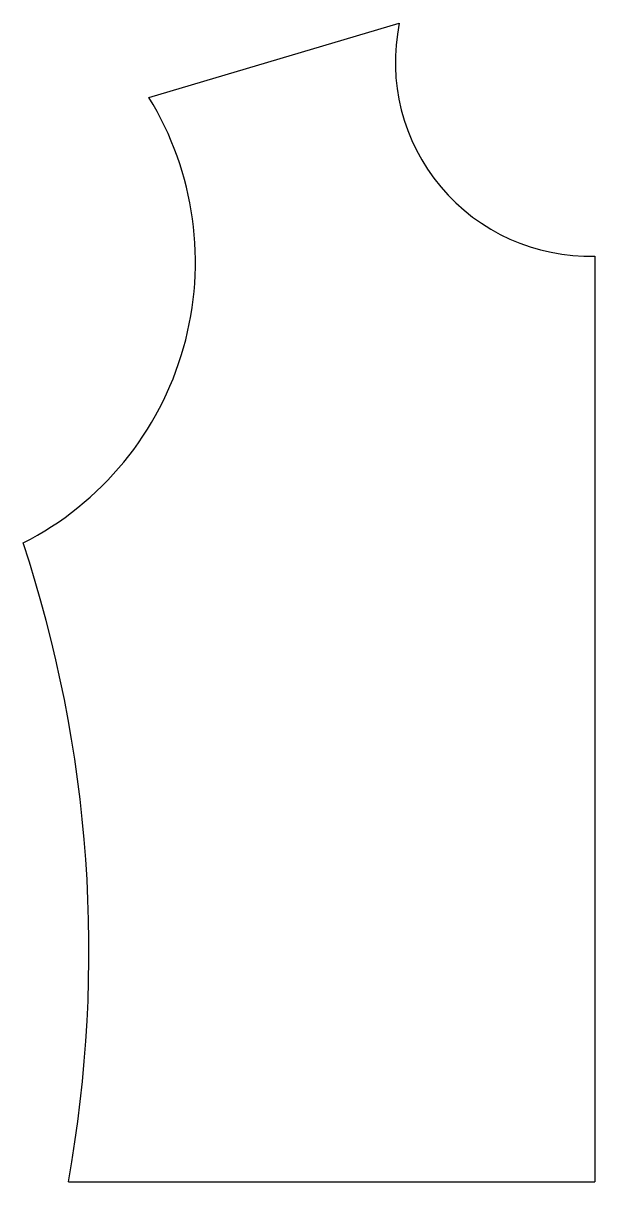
# Model space of a CAD drawing. Header units: inches. Extents: x 7 to 15.9, y 4.2 to 22.2.
import ezdxf

# ---------------------------------------------------------------- set-up
doc = ezdxf.new("R2010")
doc.units = ezdxf.units.IN
doc.header["$MEASUREMENT"] = 0

msp = doc.modelspace()

# ---------------------------------------------------------------- linework, layer by layer
for p, q in [((8.955, 21.052), (12.835, 22.201)), ((15.866, 18.593), (15.866, 4.249)), ((7.706, 4.249), (15.866, 4.249))]:
    msp.add_line(p, q)
for centre, radius, start, end in [((15.782, 21.6), 3.008, 168.4713, 271.5961), ((4.793, 18.5), 4.882, 296.9551, 31.5093), ((-12.105, 7.822), 20.131, 349.7773, 18.3193)]:
    msp.add_arc(centre, radius, start, end)

doc.saveas('drawing.dxf')
